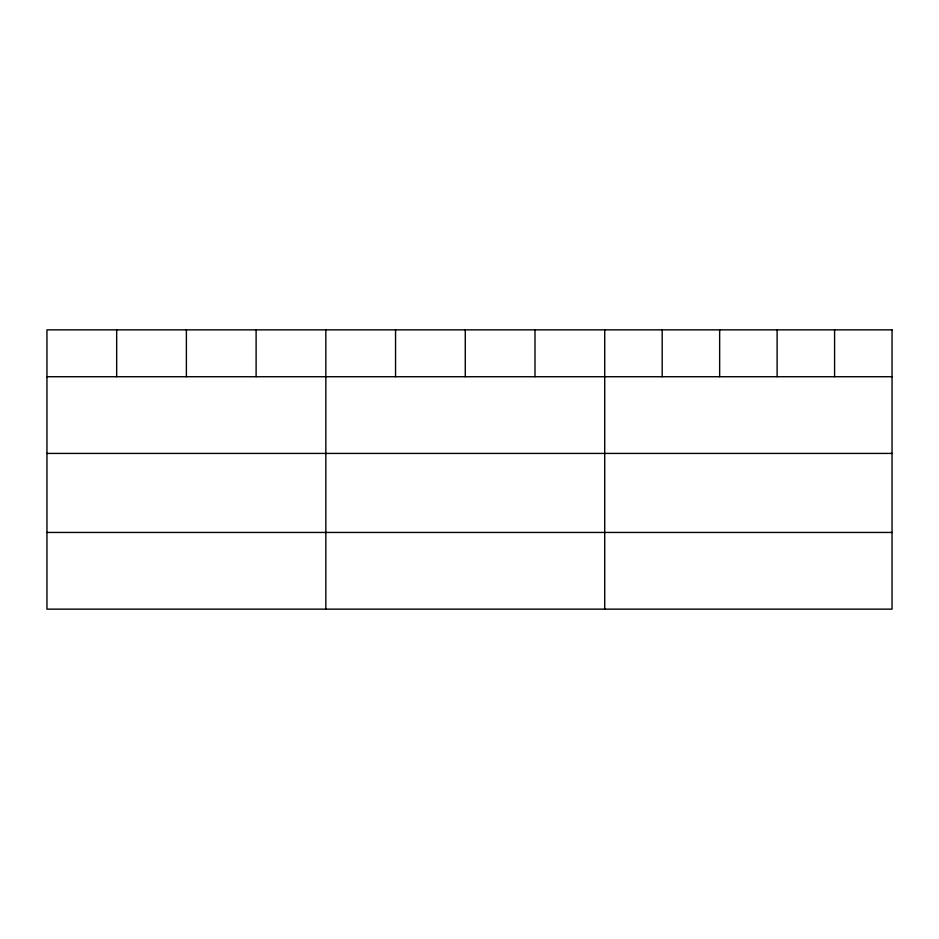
<?xml version="1.0" encoding="UTF-8"?>
<svg xmlns="http://www.w3.org/2000/svg" width="939" height="939" viewBox="0 0 939 939"><rect width="100%" height="100%" fill="white"/><g stroke="black" fill="none" stroke-linecap="round" stroke-linejoin="round"><path stroke-width="1.41" d="M46.95 376.727L892.05 376.727M46.95 453.42L892.05 453.42M46.95 532.448L892.05 532.448M834.583 329.859L834.583 376.727M777.116 329.859L777.116 376.727M719.65 329.859L719.65 376.727M662.183 329.859L662.183 376.727M604.716 329.859L604.716 609.141M534.995 329.859L534.995 376.727M465.274 329.859L465.274 376.727M395.554 329.859L395.554 376.727M325.833 329.859L325.833 609.141M256.112 329.859L256.112 376.727M186.392 329.859L186.392 376.727M116.671 329.859L116.671 376.727M892.05 329.859L46.95 329.859L46.95 609.141L892.05 609.141L892.05 329.859"/></g></svg>
